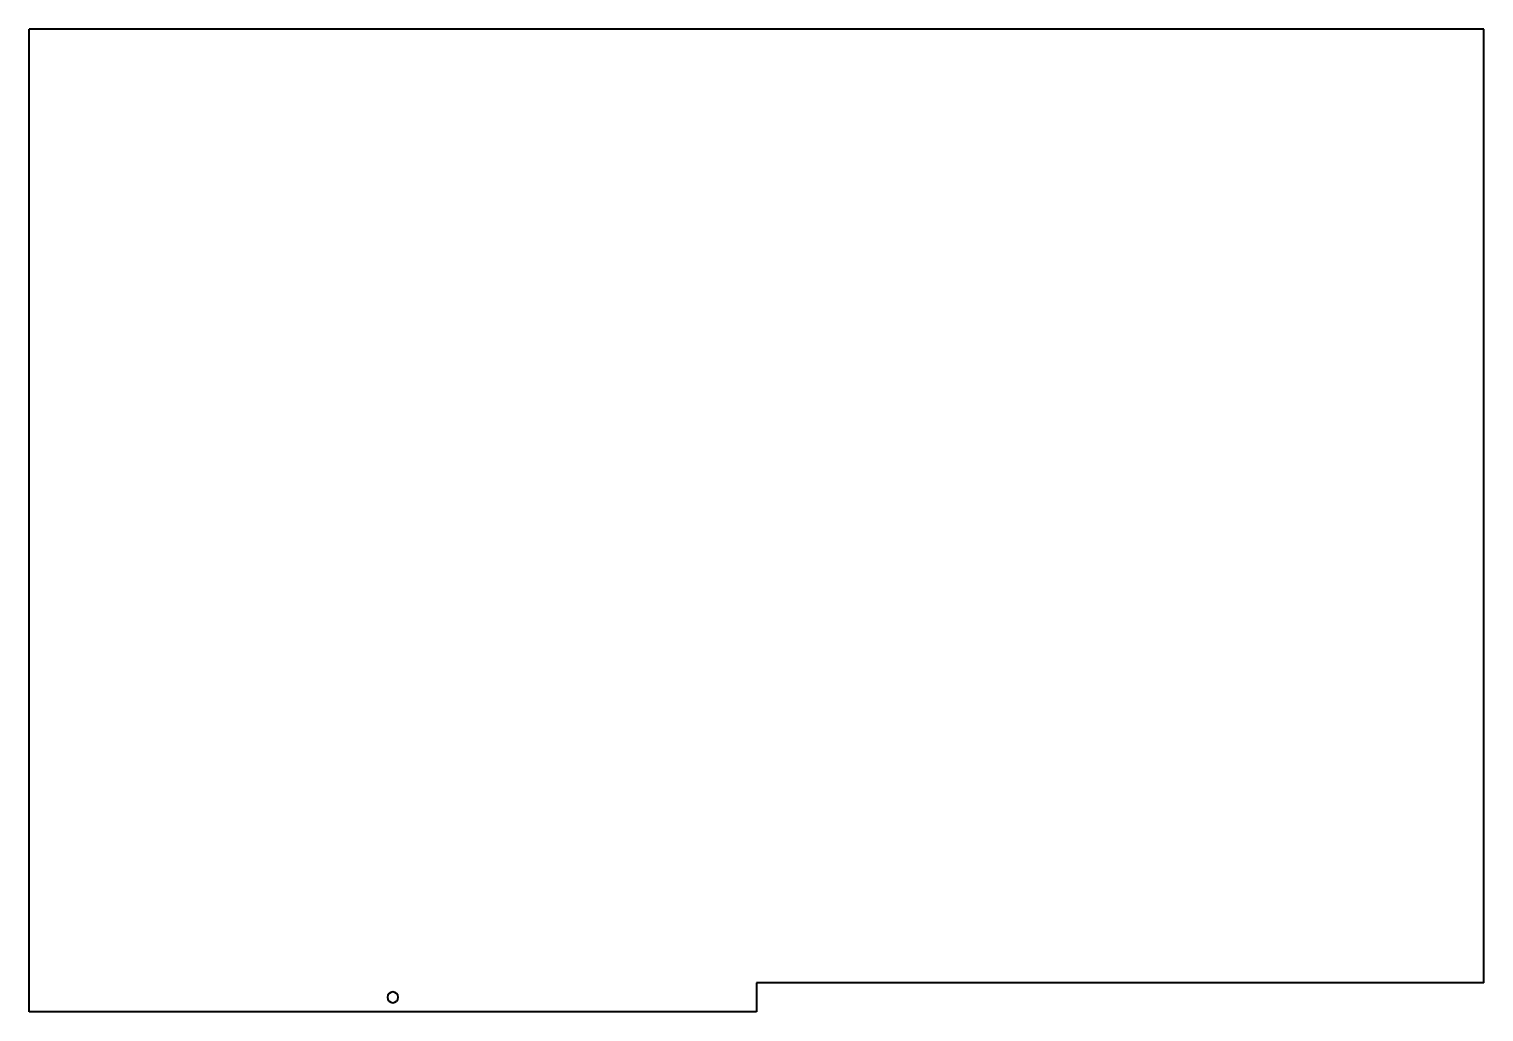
# Model space of a CAD drawing. Header units: inches. Extents: x -1270 to -522, y -8 to 498.
import ezdxf

# ---------------------------------------------------------------- set-up
doc = ezdxf.new("R2010")
doc.units = ezdxf.units.IN
doc.header["$MEASUREMENT"] = 0
doc.layers.add('Visible', color=7, linetype='Continuous', lineweight=40)

msp = doc.modelspace()

# ---------------------------------------------------------------- linework, layer by layer
at = {"layer": 'Visible'}
for p, q in [((-522, 498, 4), (-1270, 498, 4)), ((-1270, -7.5, 4), (-1270, 498, 4)), ((-522, 7.5, 4), (-522, 498, 4)), ((-522, 7.5, 4), (-896, 7.5, 4)), ((-896, 7.5, 4), (-896, -7.5, 4)), ((-896, -7.5, 4), (-1270, -7.5, 4))]:
    msp.add_line(p, q, dxfattribs=at)
at = {"layer": 'Visible', "extrusion": (0, 0, -1)}
msp.add_circle((1083, 0, -4), 2.75, dxfattribs=at)

doc.saveas('drawing.dxf')
